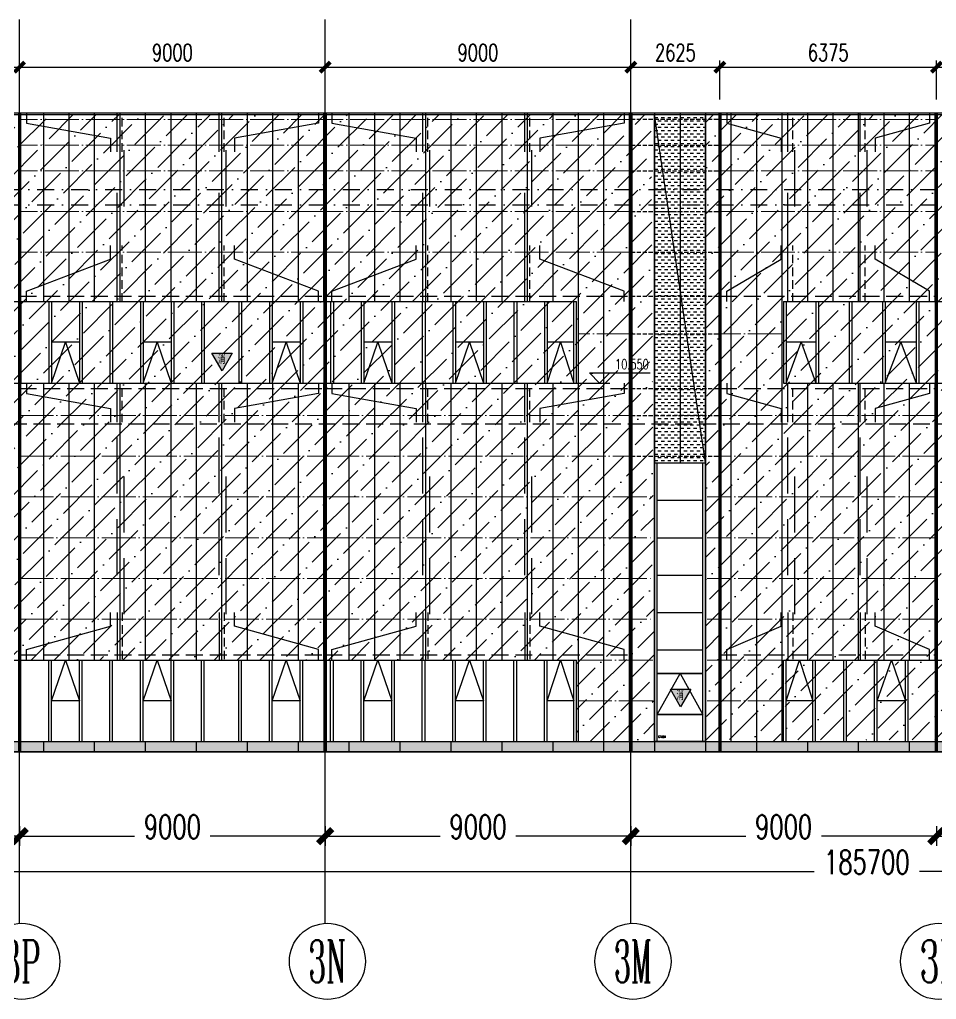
# Model space of a CAD drawing. Extents: x -2072575 to 87763, y -155913 to 742026.
# Drawn here: x -67342 to -40342, y 495627 to 524462 of the extents above; entities that cross this region are included whole.
import ezdxf
from ezdxf.enums import TextEntityAlignment as Align

# ---------------------------------------------------------------- set-up
doc = ezdxf.new("R2010")
doc.units = 0
doc.header["$LTSCALE"] = 1000
for name, pattern in [('20剖面图$0$DASH', [0.35, 0.25, -0.1]), ('__DASH', [0.35, 0.25, -0.1]), ('CENTER', [2, 1.25, -0.25, 0.25, -0.25]), ('DASHDOT', [1, 0.5, -0.25, 0, -0.25]), ('DASHED', [0.75, 0.5, -0.25]), ('DOT', [0.25, 0, -0.25]), ('DOTE', [2.42, 2, -0.2, 0.02, -0.2]), ('HIDDEN2', [0.1875, 0.125, -0.0625])]:
    doc.linetypes.add(name, pattern=pattern)
doc.layers.get('Defpoints').update_dxf_attribs({"color": 210})
for name, color, linetype in [('!ZN1-填充-8', 8, 'Continuous'), ('!ZN1-文字-7', 7, 'Continuous'), ('!ZN1-标注-173', 173, 'Continuous'), ('!ZN3-玻璃幕墙-4', 4, 'Continuous'), ('!ZN4-辅助材料-1', 1, 'Continuous'), ('12圆钢+30钢套管撑杆', 3, 'Continuous'), ('12圆钢斜拉条', 30, 'Continuous'), ('12圆钢直拉条', 22, 'Continuous'), ('250×150×4.5×8 H型钢', 3, 'HIDDEN2'), ('3符号', 3, 'Continuous'), ('3铝板幕墙', 3, 'Continuous'), ('4玻璃幕墙', 4, 'Continuous'), ('60x60x5钢方管', 6, '20剖面图$0$DASH'), ('A-LIN-V', 9, 'Continuous'), ('A-云线', 50, 'Continuous'), ('A-门窗表显示尺寸', 160, 'Continuous'), ('AS-WALL', 40, 'Continuous'), ('DIM', 173, 'Continuous'), ('DIM_ELEV', 3, 'Continuous'), ('DOT', 8, 'DOT'), ('DOTE', 1, 'CENTER'), ('IE-填充-JYZS', 7, 'Continuous'), ('PUB_TEXT', 7, 'Continuous'), ('压型钢板', 23, 'Continuous')]:
    doc.layers.add(name, color=color, linetype=linetype)
doc.layers.add('A-加建区域', color=47, linetype='Continuous', plot=False)
doc.layers.add('冷弯薄壁C型钢 250x75x20x3.0', color=51, linetype='DOTE', lineweight=0)
doc.layers.add('梁', color=4, linetype='Continuous', lineweight=18)
doc.styles.add('_TCH_AXIS', font='COMPLEX', dxfattribs={"bigfont": 'GBCBIG'})
doc.styles.add('_TCH_DIM', font='SIMPLEX', dxfattribs={"bigfont": 'GBCBIG'})
doc.styles.add('A-STANDARD', font='SIMPLEX', dxfattribs={"bigfont": 'GBCBIG'})
doc.styles.add('DHTEXT-1', font='romans.shx', dxfattribs={"width": 0.7, "bigfont": 'chinese.shx'})
doc.styles.add('样式 1', font='romans.shx', dxfattribs={"width": 0.7, "bigfont": 'chinese.shx'})
doc.dimstyles.new('ZN200', dxfattribs={"dimscale": 200, "dimtxt": 2.5, "dimasz": 1.5, "dimexe": 1, "dimexo": 2, "dimgap": 0.9, "dimtad": 1, "dimdec": 0, "dimdsep": 46, "dimtxsty": 'DHTEXT-1', "dimblk": 'ARCHTICK', "dimcen": 2.5, "dimclrd": 173, "dimclre": 173, "dimclrt": 7, "dimazin": 2, "dimtfac": 1, "dimtdec": 0, "dimtix": 1, "dimtmove": 2, "dimatfit": 3, "dimfxl": 0, "dimtolj": 1, "dimtzin": 0, "dimarcsym": 0})
doc.dimstyles.new('ZN280', dxfattribs={"dimscale": 280, "dimtxt": 2.5, "dimasz": 1.5, "dimexe": 1, "dimexo": 2, "dimgap": 0.9, "dimtad": 1, "dimdec": 0, "dimdsep": 46, "dimtxsty": 'DHTEXT-1', "dimblk": 'ARCHTICK', "dimcen": 2.5, "dimclrd": 173, "dimclre": 173, "dimclrt": 7, "dimazin": 2, "dimtfac": 1, "dimtdec": 0, "dimtix": 1, "dimtmove": 2, "dimatfit": 3, "dimfxl": 0, "dimarcsym": 0})
pattern_1 = [(45, (119669.48, -503214.68), (252.5697, 926.0889), [1190.625, -238.125, 0, -238.125])]

# ---------------------------------------------------------------- blocks, each defined once
blk = doc.blocks.new('消防救援口标识')
blk.add_wipeout([(0, 0), (-150, 260), (150, 260)]).dxf.layer = '!ZN1-标注-173'
at = {"layer": '!ZN1-填充-8'}
h = blk.add_hatch(color=252, dxfattribs=at)
h.dxf.hatch_style = 1
h.paths.add_polyline_path([(0, 0), (-150, 260), (150, 260)])
at = {"layer": '!ZN1-标注-173'}
blk.add_lwpolyline([(0, 0), (-150, 260), (150, 260)], close=True, dxfattribs=at)
at = {"layer": '!ZN1-文字-7', "ltscale": 1.5, "style": '样式 1', "width": 0.7}
blk.add_text('消', height=120, dxfattribs=at).set_placement((-62, 164), align=Align.MIDDLE_LEFT)
blk = doc.blocks.new('*U215')
at = {"layer": '!ZN3-玻璃幕墙-4', "color": 7, "ltscale": 10}
blk.add_lwpolyline([(0, 0), (670, 1200), (1340, 0)], dxfattribs=at)
blk = doc.blocks.new('20250905101245')
at = {"layer": '!ZN1-填充-8'}
h = blk.add_hatch(dxfattribs=at)
h.set_pattern_fill('ANSI36', color=252, scale=300, style=0)
h.set_pattern_definition(pattern_1)
h.paths.add_polyline_path([(60150, 0), (60150, -27), (60150, 0), (83389, 0), (83400, 0), (62500, 0), (62500, 2400), (83400, 2400), (83400, 0), (87189, 0), (87200, 0), (85700, 0), (85600, 18450), (60200, 18458)])
h = blk.add_hatch(dxfattribs=at)
h.set_pattern_fill('ANSI36', color=252, scale=300, style=0)
h.set_pattern_definition(pattern_1)
h.paths.add_polyline_path([(104500, 18450), (87200, 18450), (87200, 8400), (87200, 3000), (87200, 2800), (87200, 0), (87200, 0), (104500, 0)])
h.paths.add_polyline_path([(102200, 2400), (102200, 0), (89500, 0), (89500, 2400)], flags=16)
h.paths.add_polyline_path([(102150, 2350), (102150, 50), (89550, 50), (89550, 2350)], flags=0)
h.paths.add_polyline_path([(101942, 1111), (101942, 1289), (101853, 1289), (101853, 1111)], flags=0)
h.paths.add_polyline_path([(95745, 2143), (95955, 2143), (95955, 2232), (95745, 2232)], flags=0)
h.paths.add_polyline_path([(89585, 98), (89838, 98), (89838, 187), (89585, 187)], flags=0)
h = blk.add_hatch(dxfattribs=at)
h.set_pattern_fill('DOTS', color=252, scale=75, style=0)
h.set_pattern_definition([(0, (134341.77, -503214.68), (59.53125, 119.0625), [0, -119.0625])])
h.paths.add_polyline_path([(60150, 0), (104500, 0), (104500, -300), (60150, -300)])
at = {"layer": 'IE-填充-JYZS', "ltscale": 10}
h = blk.add_hatch(dxfattribs=at)
h.set_pattern_fill('DASH', color=252, scale=100)
h.set_pattern_definition([(0, (119669.48, -503214.675), (95.25, 95.25), [95.25, -95.25])])
h.paths.add_polyline_path([(85700, 8200), (87200, 8200), (87200, 18450), (85700, 18450)])
at = {"layer": '!ZN3-玻璃幕墙-4', "color": 252, "ltscale": 10}
for points in [[(67940, 10550), (68350, 11750), (68760, 10550)], [(70640, 10550), (71050, 11750), (71460, 10550)], [(74440, 10550), (74850, 11750), (75260, 10550)], [(77140, 10550), (77550, 11750), (77960, 10550)], [(79840, 10550), (80250, 11750), (80660, 10550)], [(82540, 10550), (82930, 11750), (83320, 10550)], [(89580, 10550), (90013, 11750), (90445, 10550)], [(92495, 10550), (92948, 11750), (93400, 10550)], [(67940, 1200), (68350, 2400), (68760, 1200)], [(70640, 1200), (71050, 2400), (71460, 1200)], [(74440, 1200), (74850, 2400), (75260, 1200)], [(77140, 1200), (77550, 2400), (77960, 1200)], [(79840, 1200), (80250, 2400), (80660, 1200)], [(82540, 1200), (82930, 2400), (83320, 1200)], [(89580, 1200), (89970, 2400), (90360, 1200)], [(92260, 1200), (92675, 2400), (93090, 1200)]]:
    blk.add_lwpolyline(points, dxfattribs=at)
at = {"layer": '3铝板幕墙', "color": 252, "ltscale": 1000}
for p, q in [((67700, 0), (67700, -300)), ((69200, 0), (69200, -300)), ((70700, 0), (70700, -300)), ((72200, 0), (72200, -300)), ((73700, 0), (73700, -300)), ((75200, 0), (75200, -300)), ((76700, 0), (76700, -300)), ((78200, 0), (78200, -300)), ((79700, 0), (79700, -300)), ((81200, 0), (81200, -300)), ((82700, 0), (82700, -300)), ((84200, 0), (84200, -300)), ((85700, 0), (85700, -300)), ((87200, 0), (87200, -300)), ((88700, 0), (88700, -300)), ((90200, 0), (90200, -300)), ((91700, 0), (91700, -300)), ((93200, 0), (93200, -300))]:
    blk.add_line(p, q, dxfattribs=at)
blk.add_lwpolyline([(60150, 0), (104500, 0), (104500, -300), (60150, -300)], close=True, dxfattribs=at)
at = {"layer": '4玻璃幕墙', "color": 252, "ltscale": 10}
for p, q in [((62500, 12950), (83400, 12950)), ((67040, 12950), (67040, 10550)), ((67860, 12950), (67860, 10550)), ((67940, 12950), (67940, 10550)), ((68760, 12950), (68760, 10550)), ((68840, 12950), (68840, 10550)), ((69660, 12950), (69660, 10550)), ((69740, 12950), (69740, 10550)), ((70560, 12950), (70560, 10550)), ((70640, 12950), (70640, 10550)), ((71460, 12950), (71460, 10550)), ((71540, 12950), (71540, 10550)), ((72360, 12950), (72360, 10550)), ((72440, 12950), (72440, 10550)), ((73460, 12950), (73460, 10550)), ((73540, 12950), (73540, 10550)), ((74360, 12950), (74360, 10550)), ((74440, 12950), (74440, 10550)), ((75260, 12950), (75260, 10550)), ((75340, 12950), (75340, 10550)), ((76160, 12950), (76160, 10550)), ((76240, 12950), (76240, 10550)), ((77060, 12950), (77060, 10550)), ((77140, 12950), (77140, 10550)), ((77960, 12950), (77960, 10550)), ((78040, 12950), (78040, 10550)), ((78860, 12950), (78860, 10550)), ((78940, 12950), (78940, 10550)), ((79760, 12950), (79760, 10550)), ((79840, 12950), (79840, 10550)), ((80660, 12950), (80660, 10550)), ((80740, 12950), (80740, 10550)), ((81560, 12950), (81560, 10550)), ((81640, 12950), (81640, 10550)), ((82460, 12950), (82460, 10550)), ((82540, 12950), (82540, 10550)), ((83320, 10550), (83320, 12950)), ((83400, 10550), (83400, 12950)), ((89500, 12950), (89500, 10550)), ((89500, 12950), (110500, 12950)), ((89580, 12950), (89580, 10550)), ((90445, 12950), (90445, 10550)), ((90525, 12950), (90525, 10550)), ((91430, 12950), (91430, 10550)), ((91510, 12950), (91510, 10550)), ((92415, 12950), (92415, 10550)), ((92495, 12950), (92495, 10550)), ((93400, 12950), (93400, 10550)), ((93480, 12950), (93480, 10550)), ((68760, 11750), (67940, 11750)), ((71460, 11750), (70640, 11750)), ((75260, 11750), (74440, 11750)), ((77960, 11750), (77140, 11750)), ((80660, 11750), (79840, 11750)), ((83320, 11750), (82540, 11750)), ((90445, 11750), (89580, 11750)), ((93400, 11750), (92495, 11750)), ((62500, 10550), (83400, 10550)), ((89500, 10550), (110500, 10550)), ((89500, 0), (89500, 2400)), ((89500, 2400), (102200, 2400)), ((89580, 0), (89580, 2400)), ((90360, 0), (90360, 2400)), ((90440, 0), (90440, 2400)), ((91270, 0), (91270, 2400)), ((91350, 0), (91350, 2400)), ((92180, 0), (92180, 2400)), ((92260, 0), (92260, 2400)), ((93090, 0), (93090, 2400)), ((93170, 0), (93170, 2400)), ((94000, 0), (94000, 2400)), ((89500, 0), (102200, 0))]:
    blk.add_line(p, q, dxfattribs=at)
at = {"layer": '4玻璃幕墙', "color": 252, "ltscale": 1.5}
for p, q in [((85700, 0), (85700, 8200)), ((85700, 8200), (87200, 8200)), ((85780, 0), (85780, 8200)), ((87120, 0), (87120, 8200)), ((87200, 0), (87200, 8200)), ((85780, 7100), (87120, 7100)), ((85780, 6000), (87120, 6000)), ((85780, 4900), (87120, 4900)), ((85780, 3800), (87120, 3800)), ((85780, 2700), (87120, 2700)), ((62500, 2400), (83400, 2400)), ((67040, 0), (67040, 2400)), ((67860, 0), (67860, 2400)), ((67940, 0), (67940, 2400)), ((68760, 0), (68760, 2400)), ((68840, 0), (68840, 2400)), ((69660, 0), (69660, 2400)), ((69740, 0), (69740, 2400)), ((70560, 0), (70560, 2400)), ((70640, 0), (70640, 2400)), ((71460, 0), (71460, 2400)), ((71540, 0), (71540, 2400)), ((72360, 0), (72360, 2400)), ((72440, 0), (72440, 2400)), ((73460, 0), (73460, 2400)), ((73540, 0), (73540, 2400)), ((74360, 0), (74360, 2400)), ((74440, 0), (74440, 2400)), ((75260, 0), (75260, 2400)), ((75340, 0), (75340, 2400)), ((76160, 0), (76160, 2400)), ((76240, 0), (76240, 2400)), ((77060, 0), (77060, 2400)), ((77140, 0), (77140, 2400)), ((77960, 0), (77960, 2400)), ((78040, 0), (78040, 2400)), ((78860, 0), (78860, 2400)), ((78940, 0), (78940, 2400)), ((79760, 0), (79760, 2400)), ((79840, 0), (79840, 2400)), ((80660, 0), (80660, 2400)), ((80740, 0), (80740, 2400)), ((81560, 0), (81560, 2400)), ((81640, 0), (81640, 2400)), ((82460, 0), (82460, 2400)), ((82540, 0), (82540, 2400)), ((83320, 0), (83320, 2400)), ((83400, 0), (83400, 2400)), ((85780, 2000), (87120, 2000)), ((68760, 1200), (67940, 1200)), ((71460, 1200), (70640, 1200)), ((75260, 1200), (74440, 1200)), ((77960, 1200), (77140, 1200)), ((80660, 1200), (79840, 1200)), ((83320, 1200), (82540, 1200)), ((90360, 1200), (89580, 1200)), ((93090, 1200), (92260, 1200)), ((85780, 800), (87120, 800)), ((62500, 0), (83400, 0)), ((85700, 0), (87200, 0)), ((87200, 0), (85700, 0))]:
    blk.add_line(p, q, dxfattribs=at)
at = {"layer": '4玻璃幕墙', "ltscale": 1.5}
for p, q in [((87120, 2000), (85780, 2000)), ((87120, 2000), (85780, 2000)), ((87120, 2000), (85780, 2000)), ((87120, 2000), (85780, 2000)), ((87120, 2000), (85780, 2000)), ((87120, 800), (85780, 800)), ((87120, 800), (85780, 800)), ((87120, 800), (85780, 800)), ((87120, 800), (85780, 800)), ((87120, 800), (85780, 800))]:
    blk.add_line(p, q, dxfattribs=at)
at = {"layer": 'A-LIN-V', "color": 252}
for p, q in [((-900, 18500), (184800, 18500)), ((-900, 18450), (184800, 18450)), ((85700, 8200), (85700, 18450)), ((87200, 8200), (87200, 18450)), ((87200, 0), (85700, 0))]:
    blk.add_line(p, q, dxfattribs=at)
at = {"layer": 'AS-WALL', "color": 252}
blk.add_lwpolyline([(87200, 8200), (87200, 8200), (85700, 18450)], dxfattribs=at)
at = {"layer": '压型钢板', "color": 252, "ltscale": 10}
for p, q in [((67700, 18500), (67700, 12950)), ((68450, 18500), (68450, 12950)), ((69200, 18500), (69200, 12950)), ((69950, 18500), (69950, 12950)), ((70700, 18500), (70700, 12950)), ((71450, 18500), (71450, 12950)), ((72200, 18500), (72200, 12950)), ((72950, 18500), (72950, 12950)), ((73700, 18500), (73700, 12950)), ((74450, 18500), (74450, 12950)), ((75200, 18500), (75200, 12950)), ((75950, 18500), (75950, 12950)), ((76700, 18500), (76700, 12950)), ((77450, 18500), (77450, 12950)), ((78200, 18500), (78200, 12950)), ((78950, 18500), (78950, 12950)), ((79700, 18500), (79700, 12950)), ((80450, 18500), (80450, 12950)), ((81200, 18500), (81200, 12950)), ((81950, 18500), (81950, 12950)), ((82700, 18500), (82700, 12950)), ((83450, 18500), (83450, 0)), ((84200, 18500), (84200, 0)), ((84950, 18500), (84950, 0)), ((85700, 18500), (85700, 0)), ((86450, 18500), (86450, 8200)), ((87200, 18500), (87200, 0)), ((87950, 18500), (87950, 0)), ((88700, 18500), (88700, 0)), ((89450, 18500), (89450, 0)), ((90200, 18500), (90200, 12950)), ((90950, 18500), (90950, 12950)), ((91700, 18500), (91700, 12950)), ((92450, 18500), (92450, 12950)), ((93200, 18500), (93200, 12950)), ((93950, 18500), (93950, 12950)), ((67700, 10550), (67700, 2400)), ((68450, 10550), (68450, 2400)), ((69200, 10550), (69200, 2400)), ((69950, 10550), (69950, 2400)), ((70700, 10550), (70700, 2400)), ((71450, 10550), (71450, 2400)), ((72200, 10550), (72200, 2400)), ((72950, 10550), (72950, 2400)), ((73700, 10550), (73700, 2400)), ((74450, 10550), (74450, 2400)), ((75200, 10550), (75200, 2400)), ((75950, 10550), (75950, 2400)), ((76700, 10550), (76700, 2400)), ((77450, 10550), (77450, 2400)), ((78200, 10550), (78200, 2400)), ((78950, 10550), (78950, 2400)), ((79700, 10550), (79700, 2400)), ((80450, 10550), (80450, 2400)), ((81200, 10550), (81200, 2400)), ((81950, 10550), (81950, 2400)), ((82700, 10550), (82700, 2400)), ((90200, 10550), (90200, 2400)), ((90950, 10550), (90950, 2400)), ((91700, 10550), (91700, 2400)), ((92450, 10550), (92450, 2400)), ((93200, 10550), (93200, 2400)), ((93950, 10550), (93950, 2400))]:
    blk.add_line(p, q, dxfattribs=at)
at = {"layer": '!ZN3-玻璃幕墙-4', "color": 252, "ltscale": 500}
blk.add_blockref('*U215', (85780, 800), dxfattribs=at)
at = {"layer": 'A-门窗表显示尺寸', "color": 3, "style": 'A-STANDARD', "width": 0.705882}
blk.add_text('C1584', height=59.5, dxfattribs=at).set_placement((85810, 113))
blk.add_text('C1584', height=59.5, dxfattribs=at).set_placement((85810, 113))
blk.add_text('C1584', height=59.5, dxfattribs=at).set_placement((85810, 113))
blk.add_text('C1584', height=59.5, dxfattribs=at).set_placement((85810, 113))
blk.add_text('C1584', height=59.5, dxfattribs=at).set_placement((85810, 113))
at = {"layer": '!ZN4-辅助材料-1', "color": 252, "xscale": 2, "yscale": 2, "zscale": 2}
blk.add_blockref('消防救援口标识', (72965, 10907), dxfattribs=at)
at = {"layer": '!ZN4-辅助材料-1', "xscale": 2, "yscale": 2, "zscale": 2}
blk.add_blockref('消防救援口标识', (86467, 1018), dxfattribs=at)
at = {"layer": '!ZN3-玻璃幕墙-4', "color": 252, "ltscale": 500}
blk.add_blockref('*U215', (85780, 800), dxfattribs=at)
at = {"layer": '!ZN4-辅助材料-1', "xscale": 2, "yscale": 2, "zscale": 2}
blk.add_blockref('消防救援口标识', (86467, 1018), dxfattribs=at)
at = {"layer": '!ZN3-玻璃幕墙-4', "color": 252, "ltscale": 500}
blk.add_blockref('*U215', (85780, 800), dxfattribs=at)
at = {"layer": '!ZN4-辅助材料-1', "xscale": 2, "yscale": 2, "zscale": 2}
blk.add_blockref('消防救援口标识', (86467, 1018), dxfattribs=at)
at = {"layer": '!ZN3-玻璃幕墙-4', "color": 252, "ltscale": 500}
blk.add_blockref('*U215', (85780, 800), dxfattribs=at)
at = {"layer": '!ZN4-辅助材料-1', "xscale": 2, "yscale": 2, "zscale": 2}
blk.add_blockref('消防救援口标识', (86467, 1018), dxfattribs=at)
at = {"layer": '!ZN3-玻璃幕墙-4', "color": 252, "ltscale": 10}
blk.add_lwpolyline([(85780, 800), (86450, 2000), (87120, 800)], dxfattribs=at)
at = {"layer": '!ZN4-辅助材料-1', "xscale": 2, "yscale": 2, "zscale": 2}
blk.add_blockref('消防救援口标识', (86467, 1018), dxfattribs=at)
blk = doc.blocks.new('_ArchTick')
at = {"color": 0, "linetype": 'ByBlock', "const_width": 0.4}
blk.add_lwpolyline([(-0.5, -0.5), (0.5, 0.5)], dxfattribs=at)
blk = doc.blocks.new('*D2507')
at = {"layer": 'Defpoints', "color": 0, "ltscale": 2800, "transparency": 16777216}
for p in [(-900, -1926), (184800, -1926), (184800, -3824)]:
    blk.add_point(p, dxfattribs=at)
at = {"layer": 'DIM', "color": 173, "linetype": 'ByBlock', "lineweight": -2, "ltscale": 2800, "transparency": 16777216}
for p, q in [((-900, -2486), (-900, -4104)), ((184800, -2486), (184800, -4104)), ((-900, -3824), (90403, -3824)), ((184800, -3824), (93497, -3824))]:
    blk.add_line(p, q, dxfattribs=at)
at = {"layer": 'DIM', "color": 173, "lineweight": -2, "ltscale": 2800, "transparency": 16777216, "xscale": 420, "yscale": 420, "zscale": 420, "rotation": 180}
blk.add_blockref('_ArchTick', (-900, -3824), dxfattribs=at)
at = {"layer": 'DIM', "color": 173, "lineweight": -2, "ltscale": 2800, "transparency": 16777216, "xscale": 420, "yscale": 420, "zscale": 420}
blk.add_blockref('_ArchTick', (184800, -3824), dxfattribs=at)
at = {"layer": 'DIM', "color": 7, "ltscale": 2800, "transparency": 16777216, "insert": (91950, -3549), "char_height": 700, "attachment_point": 5, "style": 'DHTEXT-1'}
blk.add_mtext('185700', dxfattribs=at)
blk = doc.blocks.new('*D2520')
at = {"layer": 'Defpoints', "color": 0, "ltscale": 2800, "transparency": 16777216}
for p in [(58000, -1926), (67000, -1926), (67000, -2784)]:
    blk.add_point(p, dxfattribs=at)
at = {"layer": 'DIM', "color": 173, "linetype": 'ByBlock', "lineweight": -2, "ltscale": 2800, "transparency": 16777216}
for p, q in [((58000, -2486), (58000, -3064)), ((67000, -2486), (67000, -3064)), ((58000, -2784), (61385, -2784)), ((67000, -2784), (63615, -2784))]:
    blk.add_line(p, q, dxfattribs=at)
at = {"layer": 'DIM', "color": 173, "lineweight": -2, "ltscale": 2800, "transparency": 16777216, "xscale": 420, "yscale": 420, "zscale": 420, "rotation": 180}
blk.add_blockref('_ArchTick', (58000, -2784), dxfattribs=at)
at = {"layer": 'DIM', "color": 173, "lineweight": -2, "ltscale": 2800, "transparency": 16777216, "xscale": 420, "yscale": 420, "zscale": 420}
blk.add_blockref('_ArchTick', (67000, -2784), dxfattribs=at)
at = {"layer": 'DIM', "color": 7, "ltscale": 2800, "transparency": 16777216, "insert": (62500, -2509), "char_height": 700, "attachment_point": 5, "style": 'DHTEXT-1'}
blk.add_mtext('9000', dxfattribs=at)
blk = doc.blocks.new('*D2521')
at = {"layer": 'Defpoints', "color": 0, "ltscale": 2800, "transparency": 16777216}
for p in [(67000, -1926), (76000, -1926), (76000, -2784)]:
    blk.add_point(p, dxfattribs=at)
at = {"layer": 'DIM', "color": 173, "linetype": 'ByBlock', "lineweight": -2, "ltscale": 2800, "transparency": 16777216}
for p, q in [((67000, -2486), (67000, -3064)), ((76000, -2486), (76000, -3064)), ((67000, -2784), (70385, -2784)), ((76000, -2784), (72615, -2784))]:
    blk.add_line(p, q, dxfattribs=at)
at = {"layer": 'DIM', "color": 173, "lineweight": -2, "ltscale": 2800, "transparency": 16777216, "xscale": 420, "yscale": 420, "zscale": 420, "rotation": 180}
blk.add_blockref('_ArchTick', (67000, -2784), dxfattribs=at)
at = {"layer": 'DIM', "color": 173, "lineweight": -2, "ltscale": 2800, "transparency": 16777216, "xscale": 420, "yscale": 420, "zscale": 420}
blk.add_blockref('_ArchTick', (76000, -2784), dxfattribs=at)
at = {"layer": 'DIM', "color": 7, "ltscale": 2800, "transparency": 16777216, "insert": (71500, -2509), "char_height": 700, "attachment_point": 5, "style": 'DHTEXT-1'}
blk.add_mtext('9000', dxfattribs=at)
blk = doc.blocks.new('*D2522')
at = {"layer": 'Defpoints', "color": 0, "ltscale": 2800, "transparency": 16777216}
for p in [(76000, -1926), (85000, -1926), (85000, -2784)]:
    blk.add_point(p, dxfattribs=at)
at = {"layer": 'DIM', "color": 173, "linetype": 'ByBlock', "lineweight": -2, "ltscale": 2800, "transparency": 16777216}
for p, q in [((76000, -2486), (76000, -3064)), ((85000, -2486), (85000, -3064)), ((76000, -2784), (79385, -2784)), ((85000, -2784), (81615, -2784))]:
    blk.add_line(p, q, dxfattribs=at)
at = {"layer": 'DIM', "color": 173, "lineweight": -2, "ltscale": 2800, "transparency": 16777216, "xscale": 420, "yscale": 420, "zscale": 420, "rotation": 180}
blk.add_blockref('_ArchTick', (76000, -2784), dxfattribs=at)
at = {"layer": 'DIM', "color": 173, "lineweight": -2, "ltscale": 2800, "transparency": 16777216, "xscale": 420, "yscale": 420, "zscale": 420}
blk.add_blockref('_ArchTick', (85000, -2784), dxfattribs=at)
at = {"layer": 'DIM', "color": 7, "ltscale": 2800, "transparency": 16777216, "insert": (80500, -2509), "char_height": 700, "attachment_point": 5, "style": 'DHTEXT-1'}
blk.add_mtext('9000', dxfattribs=at)
blk = doc.blocks.new('*D2523')
at = {"layer": 'Defpoints', "color": 0, "ltscale": 2800, "transparency": 16777216}
for p in [(85000, -1926), (94000, -1926), (94000, -2784)]:
    blk.add_point(p, dxfattribs=at)
at = {"layer": 'DIM', "color": 173, "linetype": 'ByBlock', "lineweight": -2, "ltscale": 2800, "transparency": 16777216}
for p, q in [((85000, -2486), (85000, -3064)), ((94000, -2486), (94000, -3064)), ((85000, -2784), (88385, -2784)), ((94000, -2784), (90615, -2784))]:
    blk.add_line(p, q, dxfattribs=at)
at = {"layer": 'DIM', "color": 173, "lineweight": -2, "ltscale": 2800, "transparency": 16777216, "xscale": 420, "yscale": 420, "zscale": 420, "rotation": 180}
blk.add_blockref('_ArchTick', (85000, -2784), dxfattribs=at)
at = {"layer": 'DIM', "color": 173, "lineweight": -2, "ltscale": 2800, "transparency": 16777216, "xscale": 420, "yscale": 420, "zscale": 420}
blk.add_blockref('_ArchTick', (94000, -2784), dxfattribs=at)
at = {"layer": 'DIM', "color": 7, "ltscale": 2800, "transparency": 16777216, "insert": (89500, -2509), "char_height": 700, "attachment_point": 5, "style": 'DHTEXT-1'}
blk.add_mtext('9000', dxfattribs=at)
blk = doc.blocks.new('*D2524')
at = {"layer": 'Defpoints', "color": 0, "ltscale": 2800, "transparency": 16777216}
for p in [(94000, -1926), (103000, -1926), (103000, -2784)]:
    blk.add_point(p, dxfattribs=at)
at = {"layer": 'DIM', "color": 173, "linetype": 'ByBlock', "lineweight": -2, "ltscale": 2800, "transparency": 16777216}
for p, q in [((94000, -2486), (94000, -3064)), ((103000, -2486), (103000, -3064)), ((94000, -2784), (97385, -2784)), ((103000, -2784), (99615, -2784))]:
    blk.add_line(p, q, dxfattribs=at)
at = {"layer": 'DIM', "color": 173, "lineweight": -2, "ltscale": 2800, "transparency": 16777216, "xscale": 420, "yscale": 420, "zscale": 420, "rotation": 180}
blk.add_blockref('_ArchTick', (94000, -2784), dxfattribs=at)
at = {"layer": 'DIM', "color": 173, "lineweight": -2, "ltscale": 2800, "transparency": 16777216, "xscale": 420, "yscale": 420, "zscale": 420}
blk.add_blockref('_ArchTick', (103000, -2784), dxfattribs=at)
at = {"layer": 'DIM', "color": 7, "ltscale": 2800, "transparency": 16777216, "insert": (98500, -2509), "char_height": 700, "attachment_point": 5, "style": 'DHTEXT-1'}
blk.add_mtext('9000', dxfattribs=at)
blk = doc.blocks.new('卓越-轴号')
blk.add_circle((0, 0), 4)
at = {"color": 0, "style": '_TCH_AXIS', "width": 1.041667, "flags": 8}
blk.add_attdef('A', text='', height=4.48, dxfattribs=at).set_placement((-2, -2.24), (2, -2.24), align=Align.FIT)
blk = doc.blocks.new('er446')
at = {"layer": '4玻璃幕墙', "ltscale": 1.5}
for p, q in [((-1821070, 519237), (-1822410, 519237)), ((-1821070, 518037), (-1822410, 518037))]:
    blk.add_line(p, q, dxfattribs=at)
at = {"layer": '!ZN3-玻璃幕墙-4', "ltscale": 500}
blk.add_blockref('*U215', (-1822410, 518037), dxfattribs=at)
at = {"layer": 'A-门窗表显示尺寸', "color": 3, "style": 'A-STANDARD', "width": 0.705882}
blk.add_text('C1584', height=59.5, dxfattribs=at).set_placement((-1822380, 517350))
at = {"layer": '!ZN4-辅助材料-1', "xscale": 2, "yscale": 2, "zscale": 2}
blk.add_blockref('消防救援口标识', (-1821724, 518256), dxfattribs=at)
blk = doc.blocks.new('A$C75b4c934')
at = {"layer": '4玻璃幕墙', "color": 8, "ltscale": 1.5}
for p, q in [((339573, 8200), (341073, 8200)), ((339653, 7100), (340993, 7100)), ((339653, 6000), (340993, 6000)), ((339653, 4900), (340993, 4900)), ((339653, 3800), (340993, 3800)), ((339653, 2700), (340993, 2700))]:
    blk.add_line(p, q, dxfattribs=at)
at = {"layer": 'A-LIN-V', "color": 8}
blk.add_blockref('er446', (2162064, -517237), dxfattribs=at)
blk.add_blockref('er446', (2162064, -517237), dxfattribs=at)
blk.add_blockref('er446', (2162064, -517237), dxfattribs=at)
blk.add_blockref('er446', (2162064, -517237), dxfattribs=at)
blk.add_blockref('er446', (2162064, -517237), dxfattribs=at)
at = {"layer": '4玻璃幕墙', "color": 8, "ltscale": 1.5}
for p, q in [((339573, 0), (339573, 8200)), ((339653, 0), (339653, 8200)), ((340993, 0), (340993, 8200)), ((341073, 0), (341073, 8200)), ((339653, 2000), (340993, 2000)), ((339653, 800), (340993, 800)), ((339573, 0), (341073, 0)), ((341073, 0), (339573, 0))]:
    blk.add_line(p, q, dxfattribs=at)
blk = doc.blocks.new('*D3655')
at = {"layer": 'Defpoints', "color": 0, "ltscale": 10, "transparency": 16777216}
for p in [(-58342, 523062), (-67342, 522398), (-58342, 522398)]:
    blk.add_point(p, dxfattribs=at)
at = {"layer": 'DIM', "color": 173, "linetype": 'ByBlock', "lineweight": -2, "ltscale": 10, "transparency": 16777216}
for p, q in [((-67342, 522798), (-67342, 523262)), ((-58342, 522798), (-58342, 523262)), ((-67342, 523062), (-58342, 523062))]:
    blk.add_line(p, q, dxfattribs=at)
at = {"layer": 'DIM', "color": 173, "lineweight": -2, "ltscale": 10, "transparency": 16777216, "xscale": 300, "yscale": 300, "zscale": 300, "rotation": 180}
blk.add_blockref('_ArchTick', (-67342, 523062), dxfattribs=at)
at = {"layer": 'DIM', "color": 173, "lineweight": -2, "ltscale": 10, "transparency": 16777216, "xscale": 300, "yscale": 300, "zscale": 300}
blk.add_blockref('_ArchTick', (-58342, 523062), dxfattribs=at)
at = {"layer": 'DIM', "color": 7, "ltscale": 10, "transparency": 16777216, "insert": (-62842, 523492), "char_height": 500, "attachment_point": 5, "style": 'DHTEXT-1'}
blk.add_mtext('\\A1;9000', dxfattribs=at)
blk = doc.blocks.new('*D3656')
at = {"layer": 'Defpoints', "color": 0, "ltscale": 10, "transparency": 16777216}
for p in [(-67342, 523062), (-73717, 522398), (-67342, 522398)]:
    blk.add_point(p, dxfattribs=at)
at = {"layer": 'DIM', "color": 173, "linetype": 'ByBlock', "lineweight": -2, "ltscale": 10, "transparency": 16777216}
for p, q in [((-73717, 522798), (-73717, 523262)), ((-67342, 522798), (-67342, 523262)), ((-73717, 523062), (-67342, 523062))]:
    blk.add_line(p, q, dxfattribs=at)
at = {"layer": 'DIM', "color": 173, "lineweight": -2, "ltscale": 10, "transparency": 16777216, "xscale": 300, "yscale": 300, "zscale": 300, "rotation": 180}
blk.add_blockref('_ArchTick', (-73717, 523062), dxfattribs=at)
at = {"layer": 'DIM', "color": 173, "lineweight": -2, "ltscale": 10, "transparency": 16777216, "xscale": 300, "yscale": 300, "zscale": 300}
blk.add_blockref('_ArchTick', (-67342, 523062), dxfattribs=at)
at = {"layer": 'DIM', "color": 7, "ltscale": 10, "transparency": 16777216, "insert": (-70529, 523492), "char_height": 500, "attachment_point": 5, "style": 'DHTEXT-1'}
blk.add_mtext('\\A1;6375', dxfattribs=at)
blk = doc.blocks.new('*D3677')
at = {"layer": 'Defpoints', "color": 0, "ltscale": 10, "transparency": 16777216}
for p in [(-31342, 523062), (-40342, 521715), (-31342, 521715)]:
    blk.add_point(p, dxfattribs=at)
at = {"layer": 'DIM', "color": 173, "linetype": 'ByBlock', "lineweight": -2, "ltscale": 10, "transparency": 16777216}
for p, q in [((-40342, 522115), (-40342, 523262)), ((-31342, 522115), (-31342, 523262)), ((-40342, 523062), (-31342, 523062))]:
    blk.add_line(p, q, dxfattribs=at)
at = {"layer": 'DIM', "color": 173, "lineweight": -2, "ltscale": 10, "transparency": 16777216, "xscale": 300, "yscale": 300, "zscale": 300, "rotation": 180}
blk.add_blockref('_ArchTick', (-40342, 523062), dxfattribs=at)
at = {"layer": 'DIM', "color": 173, "lineweight": -2, "ltscale": 10, "transparency": 16777216, "xscale": 300, "yscale": 300, "zscale": 300}
blk.add_blockref('_ArchTick', (-31342, 523062), dxfattribs=at)
at = {"layer": 'DIM', "color": 7, "ltscale": 10, "transparency": 16777216, "insert": (-35842, 523492), "char_height": 500, "attachment_point": 5, "style": 'DHTEXT-1'}
blk.add_mtext('\\A1;9000', dxfattribs=at)
blk = doc.blocks.new('*D3678')
at = {"layer": 'Defpoints', "color": 0, "ltscale": 10, "transparency": 16777216}
for p in [(-40342, 523062), (-46717, 521715), (-40342, 521715)]:
    blk.add_point(p, dxfattribs=at)
at = {"layer": 'DIM', "color": 173, "linetype": 'ByBlock', "lineweight": -2, "ltscale": 10, "transparency": 16777216}
for p, q in [((-46717, 522115), (-46717, 523262)), ((-40342, 522115), (-40342, 523262)), ((-46717, 523062), (-40342, 523062))]:
    blk.add_line(p, q, dxfattribs=at)
at = {"layer": 'DIM', "color": 173, "lineweight": -2, "ltscale": 10, "transparency": 16777216, "xscale": 300, "yscale": 300, "zscale": 300, "rotation": 180}
blk.add_blockref('_ArchTick', (-46717, 523062), dxfattribs=at)
at = {"layer": 'DIM', "color": 173, "lineweight": -2, "ltscale": 10, "transparency": 16777216, "xscale": 300, "yscale": 300, "zscale": 300}
blk.add_blockref('_ArchTick', (-40342, 523062), dxfattribs=at)
at = {"layer": 'DIM', "color": 7, "ltscale": 10, "transparency": 16777216, "insert": (-43529, 523492), "char_height": 500, "attachment_point": 5, "style": 'DHTEXT-1'}
blk.add_mtext('\\A1;6375', dxfattribs=at)
blk = doc.blocks.new('*D3679')
at = {"layer": 'Defpoints', "color": 0, "ltscale": 10, "transparency": 16777216}
for p in [(-46717, 523062), (-49342, 521715), (-46717, 521715)]:
    blk.add_point(p, dxfattribs=at)
at = {"layer": 'DIM', "color": 173, "linetype": 'ByBlock', "lineweight": -2, "ltscale": 10, "transparency": 16777216}
for p, q in [((-49342, 522115), (-49342, 523262)), ((-46717, 522115), (-46717, 523262)), ((-49342, 523062), (-46717, 523062))]:
    blk.add_line(p, q, dxfattribs=at)
at = {"layer": 'DIM', "color": 173, "lineweight": -2, "ltscale": 10, "transparency": 16777216, "xscale": 300, "yscale": 300, "zscale": 300, "rotation": 180}
blk.add_blockref('_ArchTick', (-49342, 523062), dxfattribs=at)
at = {"layer": 'DIM', "color": 173, "lineweight": -2, "ltscale": 10, "transparency": 16777216, "xscale": 300, "yscale": 300, "zscale": 300}
blk.add_blockref('_ArchTick', (-46717, 523062), dxfattribs=at)
at = {"layer": 'DIM', "color": 7, "ltscale": 10, "transparency": 16777216, "insert": (-48029, 523492), "char_height": 500, "attachment_point": 5, "style": 'DHTEXT-1'}
blk.add_mtext('\\A1;2625', dxfattribs=at)
blk = doc.blocks.new('*D3680')
at = {"layer": 'Defpoints', "color": 0, "ltscale": 10, "transparency": 16777216}
for p in [(-49342, 523062), (-58342, 521715), (-49342, 521715)]:
    blk.add_point(p, dxfattribs=at)
at = {"layer": 'DIM', "color": 173, "linetype": 'ByBlock', "lineweight": -2, "ltscale": 10, "transparency": 16777216}
for p, q in [((-58342, 522115), (-58342, 523262)), ((-49342, 522115), (-49342, 523262)), ((-58342, 523062), (-49342, 523062))]:
    blk.add_line(p, q, dxfattribs=at)
at = {"layer": 'DIM', "color": 173, "lineweight": -2, "ltscale": 10, "transparency": 16777216, "xscale": 300, "yscale": 300, "zscale": 300, "rotation": 180}
blk.add_blockref('_ArchTick', (-58342, 523062), dxfattribs=at)
at = {"layer": 'DIM', "color": 173, "lineweight": -2, "ltscale": 10, "transparency": 16777216, "xscale": 300, "yscale": 300, "zscale": 300}
blk.add_blockref('_ArchTick', (-49342, 523062), dxfattribs=at)
at = {"layer": 'DIM', "color": 7, "ltscale": 10, "transparency": 16777216, "insert": (-53842, 523492), "char_height": 500, "attachment_point": 5, "style": 'DHTEXT-1'}
blk.add_mtext('\\A1;9000', dxfattribs=at)
blk = doc.blocks.new('20250821140411')
at = {"layer": 'DOT', "linetype": 'DASHDOT'}
for p, q in [((-7489.1, 18500), (190989.5, 18500)), ((-7489.1, 16250), (190989.5, 16250)), ((-7489.1, 15800), (190989.5, 15800)), ((-7489.1, 0), (190989.5, 0))]:
    blk.add_line(p, q, dxfattribs=at)
at = {"layer": 'DOTE', "ltscale": 280}
for p, q in [((67000, -5350), (67000, 21247.6)), ((76000, -5350), (76000, 21247.6)), ((85000, -5350), (85000, 21247.6))]:
    blk.add_line(p, q, dxfattribs=at)
at = {"layer": '3符号', "color": 7}
ref = blk.add_blockref('卓越-轴号', (67064.3, -6468.2), dxfattribs=dict(at, xscale=280, yscale=280, zscale=280))
ref.add_attrib('A', '3P', dxfattribs={"layer": '0', "color": 0, "height": 1254.4, "style": '_TCH_AXIS', "width": 0.520833}).set_placement((66504.3, -7095.4), (67624.3, -7095.4), align=Align.FIT)
ref = blk.add_blockref('卓越-轴号', (76064.3, -6468.2), dxfattribs=dict(at, xscale=280, yscale=280, zscale=280))
ref.add_attrib('A', '3N', dxfattribs={"layer": '0', "color": 0, "height": 1254.4, "style": '_TCH_AXIS', "width": 0.493421}).set_placement((75504.3, -7095.4), (76624.3, -7095.4), align=Align.FIT)
ref = blk.add_blockref('卓越-轴号', (85064.3, -6468.2), dxfattribs=dict(at, xscale=280, yscale=280, zscale=280))
ref.add_attrib('A', '3M', dxfattribs={"layer": '0', "color": 0, "height": 1254.4, "style": '_TCH_AXIS', "width": 0.46875}).set_placement((84504.3, -7095.4), (85624.3, -7095.4), align=Align.FIT)
ref = blk.add_blockref('卓越-轴号', (94064.3, -6468.2), dxfattribs=dict(at, xscale=280, yscale=280, zscale=280))
ref.add_attrib('A', '3L', dxfattribs={"layer": '0', "color": 0, "height": 1254.4, "style": '_TCH_AXIS', "width": 0.551471}).set_placement((93504.3, -7095.4), (94624.3, -7095.4), align=Align.FIT)
at = {"layer": 'DIM', "ltscale": 2800}
for base, p1, p2, picture, middle in [((184800, -3824.1), (-900, -1926.1), (184800, -1926.1), '*D2507', (91950, -3549.1)), ((67000, -2784.1), (58000, -1926.1), (67000, -1926.1), '*D2520', (62500, -2509.1)), ((76000, -2784.1), (67000, -1926.1), (76000, -1926.1), '*D2521', (71500, -2509.1)), ((85000, -2784.1), (76000, -1926.1), (85000, -1926.1), '*D2522', (80500, -2509.1)), ((94000, -2784.1), (85000, -1926.1), (94000, -1926.1), '*D2523', (89500, -2509.1)), ((103000, -2784.1), (94000, -1926.1), (103000, -1926.1), '*D2524', (98500, -2509.1))]:
    dim = blk.add_linear_dim(base=base, p1=p1, p2=p2, angle=0, dimstyle='ZN280', dxfattribs=at)
    dim.commit()
    dim.dimension.update_dxf_attribs({"geometry": picture, "text_midpoint": middle, "dimtype": 129})

msp = doc.modelspace()

# ---------------------------------------------------------------- linework, layer by layer
at = {"layer": 'A-加建区域', "linetype": '__DASH', "ltscale": 2}
msp.add_line((-141830.9, 512564.7), (56647.8, 512564.7), dxfattribs=at)
at = {"layer": 'AS-WALL'}
msp.add_line((-141830.9, 502914.7), (56647.8, 502914.7), dxfattribs=at)
at = {"layer": 'DIM_ELEV'}
for p, q in [((-50260.4, 513764.7), (-50560.4, 514064.7)), ((-50560.4, 514064.7), (-48772.4, 514064.7)), ((-50260.4, 513764.7), (-49960.4, 514064.7)), ((-50960.4, 513764.7), (-49960.4, 513764.7))]:
    msp.add_line(p, q, dxfattribs=at)

# ---------------------------------------------------------------- texts
at = {"layer": 'PUB_TEXT', "style": '_TCH_DIM', "width": 0.705882}
msp.add_text('10.550', height=297.5, dxfattribs=at).set_placement((-49802.4, 514169.7))

# ---------------------------------------------------------------- dimensions: what is measured, and where the dimension line sits
at = {"layer": 'DIM', "ltscale": 10}
for base, p1, p2, picture, middle in [((-67341.8, 523061.8), (-73716.8, 522397.9), (-67341.8, 522397.9), '*D3656', (-70529.3, 523491.8)), ((-58341.8, 523061.8), (-67341.8, 522397.9), (-58341.8, 522397.9), '*D3655', (-62841.8, 523491.8))]:
    dim = msp.add_linear_dim(base=base, p1=p1, p2=p2, dimstyle='ZN200', override={"dimfxl": 2}, dxfattribs=at)
    dim.commit()
    dim.dimension.update_dxf_attribs({"geometry": picture, "text_midpoint": middle})

# ---------------------------------------------------------------- next in the draw order: block references
at = {"layer": '12圆钢直拉条', "ltscale": 1000}
msp.add_blockref('20250905101245', (-134341.8, 503214.7), dxfattribs=at)

# ---------------------------------------------------------------- next in the draw order: linework, layer by layer
at = {"layer": '12圆钢+30钢套管撑杆', "color": 3}
for p, q in [((-64466.8, 520570.9), (-64466.8, 521714.7)), ((-61466.8, 520570.9), (-61466.8, 521714.7)), ((-55466.8, 520570.9), (-55466.8, 521714.7)), ((-52466.8, 520570.9), (-52466.8, 521714.7)), ((-44716.8, 520570.9), (-44716.8, 521714.7)), ((-42591.8, 520570.9), (-42591.8, 521714.7)), ((-64466.8, 516164.7), (-64466.8, 517814.7)), ((-61466.8, 516164.7), (-61466.8, 517814.7)), ((-55466.8, 516164.7), (-55466.8, 517814.7)), ((-52466.8, 516164.7), (-52466.8, 517814.7)), ((-44716.8, 516164.7), (-44716.8, 517814.7)), ((-42591.8, 516164.7), (-42591.8, 517814.7)), ((-64466.8, 512614.7), (-64466.8, 513758.4)), ((-61466.8, 512614.7), (-61466.8, 513758.4)), ((-55466.8, 512614.7), (-55466.8, 513758.4)), ((-52466.8, 512614.7), (-52466.8, 513758.4)), ((-44716.8, 512614.7), (-44716.8, 513758.4)), ((-42591.8, 512614.7), (-42591.8, 513758.4))]:
    msp.add_line(p, q, dxfattribs=at)
at = {"layer": '12圆钢+30钢套管撑杆', "color": 3, "linetype": 'DASHED', "ltscale": 0.5}
for p, q in [((-64316.8, 520570.9), (-64316.8, 521714.7)), ((-61316.8, 520570.9), (-61316.8, 521714.7)), ((-55316.8, 520570.9), (-55316.8, 521714.7)), ((-52316.8, 520570.9), (-52316.8, 521714.7)), ((-44566.8, 520570.9), (-44566.8, 521714.7)), ((-42441.8, 520570.9), (-42441.8, 521714.7)), ((-64316.8, 516164.7), (-64316.8, 517814.7)), ((-61316.8, 516164.7), (-61316.8, 517814.7)), ((-55316.8, 516164.7), (-55316.8, 517814.7)), ((-52316.8, 516164.7), (-52316.8, 517814.7)), ((-44566.8, 516164.7), (-44566.8, 517814.7)), ((-42441.8, 516164.7), (-42441.8, 517814.7)), ((-64316.8, 512614.7), (-64316.8, 513758.4)), ((-61316.8, 512614.7), (-61316.8, 513758.4)), ((-55316.8, 512614.7), (-55316.8, 513758.4)), ((-52316.8, 512614.7), (-52316.8, 513758.4)), ((-44566.8, 512614.7), (-44566.8, 513758.4)), ((-42441.8, 512614.7), (-42441.8, 513758.4))]:
    msp.add_line(p, q, dxfattribs=at)
at = {"layer": '12圆钢斜拉条', "ltscale": 1000}
for points in [[(-67141.8, 521714.7), (-67141.8, 521414.7), (-64666.8, 520970.9), (-64666.8, 520570.9)], [(-58541.8, 521714.7), (-58541.8, 521414.7), (-61016.8, 520970.9), (-61016.8, 520570.9)], [(-58141.8, 521714.7), (-58141.8, 521414.7), (-55666.8, 520970.9), (-55666.8, 520570.9)], [(-49541.8, 521714.7), (-49541.8, 521414.7), (-52016.8, 520970.9), (-52016.8, 520570.9)], [(-46516.8, 521714.7), (-46516.8, 521414.7), (-44916.8, 520970.9), (-44916.8, 520570.9)], [(-40541.8, 521714.7), (-40541.8, 521414.7), (-42141.8, 520970.9), (-42141.8, 520570.9)], [(-67141.8, 516169.7), (-67141.8, 516469.7), (-64666.8, 517414.7), (-64666.8, 517814.7)], [(-58541.8, 516169.7), (-58541.8, 516469.7), (-61016.8, 517414.7), (-61016.8, 517814.7)], [(-58141.8, 516169.7), (-58141.8, 516469.7), (-55666.8, 517414.7), (-55666.8, 517814.7)], [(-49541.8, 516169.7), (-49541.8, 516469.7), (-52016.8, 517414.7), (-52016.8, 517814.7)], [(-46516.8, 516169.7), (-46516.8, 516469.7), (-44916.8, 517414.7), (-44916.8, 517814.7)], [(-40541.8, 516169.7), (-40541.8, 516469.7), (-42141.8, 517414.7), (-42141.8, 517814.7)], [(-67141.8, 513758.4), (-67141.8, 513458.4), (-64666.8, 513014.7), (-64666.8, 512614.7)], [(-58541.8, 513758.4), (-58541.8, 513458.4), (-61016.8, 513014.7), (-61016.8, 512614.7)], [(-58141.8, 513758.4), (-58141.8, 513458.4), (-55666.8, 513014.7), (-55666.8, 512614.7)], [(-49541.8, 513758.4), (-49541.8, 513458.4), (-52016.8, 513014.7), (-52016.8, 512614.7)], [(-46516.8, 513758.4), (-46516.8, 513458.4), (-44916.8, 513014.7), (-44916.8, 512614.7)], [(-40541.8, 513758.4), (-40541.8, 513458.4), (-42141.8, 513014.7), (-42141.8, 512614.7)]]:
    msp.add_lwpolyline(points, dxfattribs=at)
at = {"layer": '12圆钢直拉条', "ltscale": 1000}
for p, q in [((-64266.8, 520614.7), (-64266.8, 518964.7)), ((-61266.8, 520614.7), (-61266.8, 518964.7)), ((-55266.8, 520614.7), (-55266.8, 518964.7)), ((-52266.8, 520614.7), (-52266.8, 518964.7)), ((-44516.8, 520614.7), (-44516.8, 518964.7)), ((-42391.8, 520614.7), (-42391.8, 518964.7)), ((-64466.8, 517714.7), (-64466.8, 519364.7)), ((-61466.8, 517714.7), (-61466.8, 519364.7)), ((-55466.8, 517714.7), (-55466.8, 519364.7)), ((-52466.8, 517714.7), (-52466.8, 519364.7)), ((-44716.8, 517714.7), (-44716.8, 519364.7)), ((-42591.8, 517714.7), (-42591.8, 519364.7))]:
    msp.add_line(p, q, dxfattribs=at)
at = {"layer": '250×150×4.5×8 H型钢', "linetype": '20剖面图$0$DASH', "ltscale": 2}
for p, q in [((-67341.8, 516319.7), (-58341.8, 516319.7)), ((-58341.8, 516319.7), (-49341.8, 516319.7)), ((-46716.8, 516319.7), (-40341.8, 516319.7)), ((-67341.8, 513609.7), (-58341.8, 513609.7)), ((-58341.8, 513609.7), (-49341.8, 513609.7)), ((-46716.8, 513609.7), (-40341.8, 513609.7))]:
    msp.add_line(p, q, dxfattribs=at)
at = {"layer": '60x60x5钢方管', "ltscale": 0.5}
for p, q in [((-49341.8, 521531.8), (-46716.8, 521531.8)), ((-49341.8, 520770.9, 0), (-46716.8, 520770.9, 0)), ((-49341.8, 520014.7, 0), (-46716.8, 520014.7, 0)), ((-49341.8, 518814.7, 0), (-46716.8, 518814.7, 0)), ((-49341.8, 517614.7, 0), (-46716.8, 517614.7, 0)), ((-49341.8, 516319.7, 0), (-46716.8, 516319.7, 0)), ((-49341.8, 515214.7, 0), (-46716.8, 515214.7, 0)), ((-49341.8, 513609.7, 0), (-46716.8, 513609.7, 0)), ((-49341.8, 512814.7, 0), (-46716.8, 512814.7, 0)), ((-49341.8, 511614.7, 0), (-46716.8, 511614.7, 0))]:
    msp.add_line(p, q, dxfattribs=at)
at = {"layer": '冷弯薄壁C型钢 250x75x20x3.0', "ltscale": 0.5}
for p, q in [((-58341.8, 521526.8, 0), (-67341.8, 521526.8, 0)), ((-49341.8, 521526.8, 0), (-58341.8, 521526.8, 0)), ((-46716.8, 521526.8, 0), (-40341.8, 521526.8, 0)), ((-58341.8, 520770.9), (-67341.8, 520770.9)), ((-49341.8, 520770.9), (-58341.8, 520770.9)), ((-46716.8, 520770.9), (-40341.8, 520770.9)), ((-58341.8, 520014.7), (-67341.8, 520014.7)), ((-49341.8, 520014.7), (-58341.8, 520014.7)), ((-46716.8, 520014.7), (-40341.8, 520014.7)), ((-58341.8, 518814.7), (-67341.8, 518814.7)), ((-49341.8, 518814.7), (-58341.8, 518814.7)), ((-46716.8, 518814.7), (-40341.8, 518814.7)), ((-58341.8, 517614.7), (-67341.8, 517614.7)), ((-49341.8, 517614.7), (-58341.8, 517614.7)), ((-46716.8, 517614.7), (-40341.8, 517614.7)), ((-49341.8, 515214.7), (-50891.8, 515214.7)), ((-44891.8, 515214.7), (-46716.8, 515214.7)), ((-67341.8, 512814.7), (-58341.8, 512814.7)), ((-58341.8, 512814.7), (-49341.8, 512814.7)), ((-40341.8, 512814.7), (-46716.8, 512814.7)), ((-67341.8, 511614.7), (-58341.8, 511614.7)), ((-58341.8, 511614.7), (-49341.8, 511614.7)), ((-40341.8, 511614.7), (-46716.8, 511614.7))]:
    msp.add_line(p, q, dxfattribs=at)
at = {"layer": '梁', "ltscale": 10, "const_width": 100}
for points in [[(-67341.8, 521714.7), (-67341.8, 502914.7)], [(-58341.8, 521714.7), (-58341.8, 502914.7)], [(-49341.8, 521714.7), (-49341.8, 502914.7)], [(-40341.8, 521714.7), (-40341.8, 502914.7)]]:
    msp.add_lwpolyline(points, dxfattribs=at)
at = {"layer": '梁', "color": 1, "ltscale": 10, "const_width": 100}
msp.add_lwpolyline([(-46716.8, 521714.7), (-46716.8, 502914.7)], dxfattribs=at)

# ---------------------------------------------------------------- next in the draw order: block references
at = {"layer": 'A-云线', "ltscale": 10}
msp.add_blockref('20250821140411', (-134341.8, 503214.7), dxfattribs=at)

# ---------------------------------------------------------------- next in the draw order: dimensions: what is measured, and where the dimension line sits
at = {"layer": 'DIM', "ltscale": 10}
for base, p1, p2, picture, middle in [((-49341.8, 523061.8), (-58341.8, 521714.7), (-49341.8, 521714.7), '*D3680', (-53841.8, 523491.8)), ((-46716.8, 523061.8), (-49341.8, 521714.7), (-46716.8, 521714.7), '*D3679', (-48029.3, 523491.8)), ((-40341.8, 523061.8), (-46716.8, 521714.7), (-40341.8, 521714.7), '*D3678', (-43529.3, 523491.8)), ((-31341.8, 523061.8), (-40341.8, 521714.7), (-31341.8, 521714.7), '*D3677', (-35841.8, 523491.8))]:
    dim = msp.add_linear_dim(base=base, p1=p1, p2=p2, dimstyle='ZN200', override={"dimfxl": 2}, dxfattribs=at)
    dim.commit()
    dim.dimension.update_dxf_attribs({"geometry": picture, "text_midpoint": middle})

# ---------------------------------------------------------------- next in the draw order: block references
at = {"layer": '250×150×4.5×8 H型钢', "ltscale": 1000}
msp.add_blockref('A$C75b4c934', (-388215.2, 503214.7), dxfattribs=at)

# ---------------------------------------------------------------- next in the draw order: linework, layer by layer
at = {"layer": '12圆钢+30钢套管撑杆', "color": 3}
for p, q in [((-64466.8, 507014.7), (-64466.8, 505614.7)), ((-61466.8, 507014.7), (-61466.8, 505614.7)), ((-55466.8, 507014.7), (-55466.8, 505614.7)), ((-52466.8, 507014.7), (-52466.8, 505614.7)), ((-44716.8, 507014.7), (-44716.8, 505614.7)), ((-42591.8, 507014.7), (-42591.8, 505614.7))]:
    msp.add_line(p, q, dxfattribs=at)
at = {"layer": '12圆钢+30钢套管撑杆', "color": 3, "linetype": 'DASHED', "ltscale": 0.5}
for p, q in [((-64316.8, 507014.7), (-64316.8, 505614.7)), ((-61316.8, 507014.7), (-61316.8, 505614.7)), ((-55316.8, 507014.7), (-55316.8, 505614.7)), ((-52316.8, 507014.7), (-52316.8, 505614.7)), ((-44566.8, 507014.7), (-44566.8, 505614.7)), ((-42441.8, 507014.7), (-42441.8, 505614.7))]:
    msp.add_line(p, q, dxfattribs=at)
at = {"layer": '12圆钢斜拉条', "ltscale": 1000}
for points in [[(-67141.8, 505619.7), (-67141.8, 505919.7), (-64666.8, 506614.7), (-64666.8, 507014.7)], [(-58541.8, 505619.7), (-58541.8, 505919.7), (-61016.8, 506614.7), (-61016.8, 507014.7)], [(-58141.8, 505619.7), (-58141.8, 505919.7), (-55666.8, 506614.7), (-55666.8, 507014.7)], [(-49541.8, 505619.7), (-49541.8, 505919.7), (-52016.8, 506614.7), (-52016.8, 507014.7)], [(-46516.8, 505619.7), (-46516.8, 505919.7), (-44916.8, 506614.7), (-44916.8, 507014.7)], [(-40541.8, 505619.7), (-40541.8, 505919.7), (-42141.8, 506614.7), (-42141.8, 507014.7)]]:
    msp.add_lwpolyline(points, dxfattribs=at)
at = {"layer": '12圆钢直拉条', "ltscale": 1000}
for p, q in [((-64466.8, 510514.7), (-64466.8, 512164.7)), ((-61466.8, 510514.7), (-61466.8, 512164.7)), ((-55466.8, 510514.7), (-55466.8, 512164.7)), ((-52466.8, 510514.7), (-52466.8, 512164.7)), ((-44716.8, 510514.7), (-44716.8, 512164.7)), ((-42591.8, 510514.7), (-42591.8, 512164.7)), ((-64266.8, 511014.7), (-64266.8, 509364.7)), ((-61266.8, 511014.7), (-61266.8, 509364.7)), ((-55266.8, 511014.7), (-55266.8, 509364.7)), ((-52266.8, 511014.7), (-52266.8, 509364.7)), ((-44516.8, 511014.7), (-44516.8, 509364.7)), ((-42391.8, 511014.7), (-42391.8, 509364.7)), ((-64466.8, 508114.7), (-64466.8, 509764.7)), ((-61466.8, 508114.7), (-61466.8, 509764.7)), ((-55466.8, 508114.7), (-55466.8, 509764.7)), ((-52466.8, 508114.7), (-52466.8, 509764.7)), ((-44716.8, 508114.7), (-44716.8, 509764.7)), ((-42591.8, 508114.7), (-42591.8, 509764.7)), ((-64266.8, 508614.7), (-64266.8, 506964.7)), ((-61266.8, 508614.7), (-61266.8, 506964.7)), ((-55266.8, 508614.7), (-55266.8, 506964.7)), ((-52266.8, 508614.7), (-52266.8, 506964.7)), ((-44516.8, 508614.7), (-44516.8, 506964.7)), ((-42391.8, 508614.7), (-42391.8, 506964.7))]:
    msp.add_line(p, q, dxfattribs=at)
at = {"layer": '250×150×4.5×8 H型钢', "linetype": '20剖面图$0$DASH', "ltscale": 2}
for p, q in [((-67341.8, 505769.7), (-58341.8, 505769.7)), ((-58341.8, 505769.7), (-49341.8, 505769.7)), ((-46716.8, 505769.7), (-40341.8, 505769.7))]:
    msp.add_line(p, q, dxfattribs=at)
at = {"layer": '冷弯薄壁C型钢 250x75x20x3.0', "ltscale": 0.5}
for p, q in [((-67341.8, 510414.7), (-58341.8, 510414.7)), ((-58341.8, 510414.7), (-48711.8, 510414.7)), ((-40341.8, 510414.7), (-47091.8, 510414.7)), ((-67341.8, 509214.7), (-58341.8, 509214.7)), ((-58341.8, 509214.7), (-48711.8, 509214.7)), ((-40341.8, 509214.7), (-47091.8, 509214.7)), ((-67341.8, 508014.7), (-58341.8, 508014.7)), ((-58341.8, 508014.7), (-48711.8, 508014.7)), ((-40341.8, 508014.7), (-47091.8, 508014.7)), ((-67341.8, 506814.7), (-58341.8, 506814.7)), ((-58341.8, 506814.7), (-48711.8, 506814.7)), ((-40341.8, 506814.7), (-47091.8, 506814.7)), ((-48691.8, 505614.7), (-50891.8, 505614.7)), ((-44891.8, 505614.7), (-47091.8, 505614.7)), ((-48691.8, 504414.7), (-50891.8, 504414.7)), ((-44891.8, 504414.7), (-47091.8, 504414.7)), ((-48691.8, 503214.7), (-50891.8, 503214.7)), ((-44891.8, 503214.7), (-47091.8, 503214.7))]:
    msp.add_line(p, q, dxfattribs=at)

doc.saveas('drawing.dxf')
